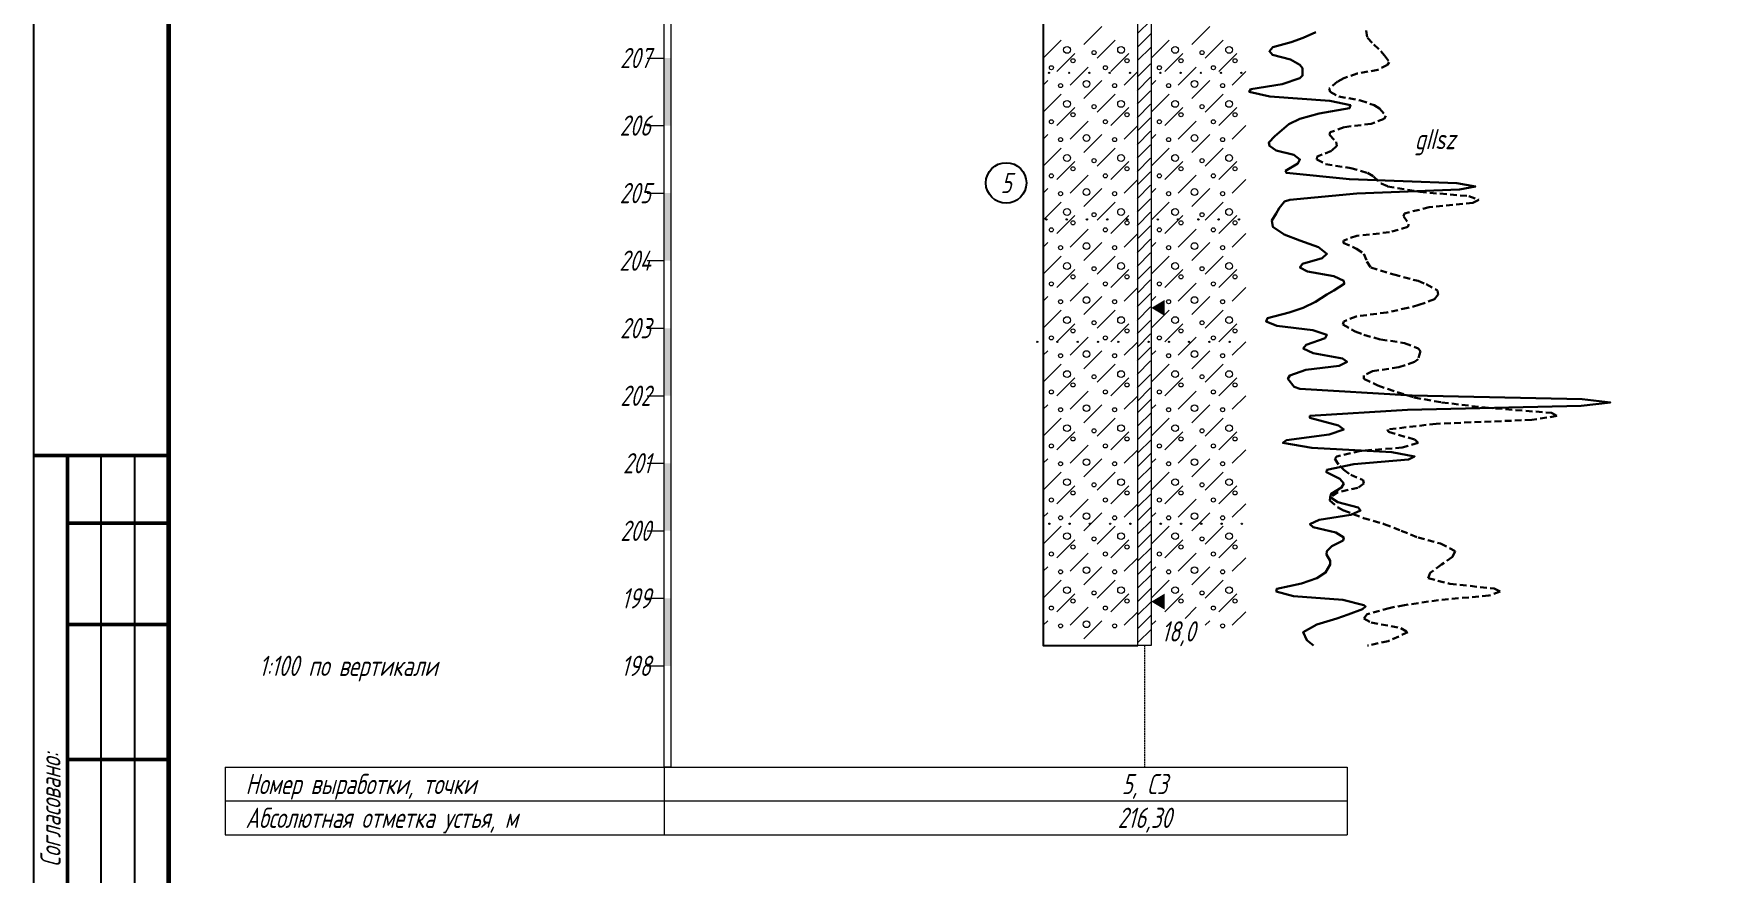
# Paper-space layout 'Геология' of a CAD drawing. Header units: millimetres. Extents: x 0 to 594, y 1 to 421.
# Drawn here: x 0 to 248.8, y 158.8 to 283.1 of the extents above; entities that cross this region are included whole.
import ezdxf
from ezdxf.enums import TextEntityAlignment as Align

# ---------------------------------------------------------------- set-up
doc = ezdxf.new("R2010")
doc.units = ezdxf.units.MM
doc.linetypes.add('DASH', pattern=[0.35, 0.25, -0.1])
doc.linetypes.add('SmallDash', pattern=[1.5, 1, -0.5])
for name, color, linetype, lineweight in [('!выноски_0.25', 185, 'Continuous', 25), ('Обозначения', 102, 'Continuous', 25), ('Основная', 134, 'Continuous', 70), ('ФОРМАТ', 7, 'Continuous', 50)]:
    doc.layers.add(name, color=color, linetype=linetype, lineweight=lineweight)
doc.styles.add('knv_text', font='simplex.shx', dxfattribs={"width": 0.7, "oblique": 15})
doc.styles.add('стиль3', font='simplex.shx', dxfattribs={"width": 0.7, "oblique": 15})

# ---------------------------------------------------------------- blocks, each defined once
blk = doc.blocks.new('*U296')
at = {"layer": 'Обозначения'}
blk.add_lwpolyline([(0, 0), (594, 0), (594, 420), (0, 420)], close=True, dxfattribs=at)
at = {"layer": 'Обозначения', "lineweight": 60}
blk.add_lwpolyline([(20, 5), (589, 5), (589, 415), (20, 415)], close=True, dxfattribs=at)

psp = doc.layouts.new('Геология')

# ---------------------------------------------------------------- linework, layer by layer
at = {"layer": '!выноски_0.25'}
for p, q in [((10, 155.641), (10, 220.641)), ((15, 155.641), (15, 220.641))]:
    psp.add_line(p, q, dxfattribs=at)
psp.add_circle((144.032, 261.016), 3, dxfattribs=at)
at = {"lineweight": 20}
for p, q in [((155.532, 281.516), (158.199, 284.183)), ((163.505, 283.131), (165.505, 285.131)), ((171.532, 281.516), (174.199, 284.183)), ((149.532, 279.516), (152.199, 282.183)), ((157.532, 279.516), (160.199, 282.183)), ((163.505, 281.131), (165.505, 283.131)), ((163.505, 279.131), (165.505, 281.131)), ((165.532, 279.516), (168.199, 282.183)), ((173.532, 279.516), (176.199, 282.183)), ((90.884, 279.516), (93.384, 279.516)), ((151.532, 277.516), (154.199, 280.183)), ((159.532, 277.516), (162.199, 280.183)), ((163.424, 276.671), (165.424, 278.671)), ((167.532, 277.516), (170.199, 280.183)), ((175.532, 277.516), (178.199, 280.183)), ((149.532, 275.516), (150.199, 276.183)), ((153.532, 275.516), (156.199, 278.183)), ((155.532, 273.516), (158.199, 276.183)), ((161.532, 275.516), (163.532, 277.516)), ((163.424, 274.671), (165.424, 276.671)), ((165.532, 275.516), (166.199, 276.183)), ((169.532, 275.516), (172.199, 278.183)), ((171.532, 273.516), (174.199, 276.183)), ((177.532, 275.516), (179.532, 277.516)), ((149.532, 271.516), (152.199, 274.183)), ((157.532, 271.516), (160.199, 274.183)), ((163.424, 272.671), (165.424, 274.671)), ((165.532, 271.516), (168.199, 274.183)), ((173.532, 271.516), (176.199, 274.183)), ((151.532, 269.516), (154.199, 272.183)), ((159.532, 269.516), (162.199, 272.183)), ((163.424, 270.671), (165.424, 272.671)), ((167.532, 269.516), (170.199, 272.183)), ((175.532, 269.516), (178.199, 272.183)), ((90.884, 269.516), (93.384, 269.516)), ((153.532, 267.516), (156.199, 270.183)), ((161.532, 267.516), (163.532, 269.516)), ((163.424, 268.671), (165.424, 270.671)), ((169.532, 267.516), (172.199, 270.183)), ((177.532, 267.516), (179.532, 269.516)), ((149.532, 267.516), (150.199, 268.183)), ((155.532, 265.516), (158.199, 268.183)), ((163.424, 266.671), (165.424, 268.671)), ((163.424, 264.671), (165.424, 266.671)), ((165.532, 267.516), (166.199, 268.183)), ((171.532, 265.516), (174.199, 268.183)), ((149.532, 263.516), (152.199, 266.183)), ((151.532, 261.516), (154.199, 264.183)), ((157.532, 263.516), (160.199, 266.183)), ((159.532, 261.516), (162.199, 264.183)), ((163.424, 262.671), (165.424, 264.671)), ((165.532, 263.516), (168.199, 266.183)), ((167.532, 261.516), (170.199, 264.183)), ((173.532, 263.516), (176.199, 266.183)), ((175.532, 261.516), (178.199, 264.183)), ((153.532, 259.516), (156.199, 262.183)), ((161.532, 259.516), (163.532, 261.516)), ((163.424, 260.671), (165.424, 262.671)), ((169.532, 259.516), (172.199, 262.183)), ((177.532, 259.516), (179.532, 261.516)), ((90.884, 259.516), (93.384, 259.516)), ((149.532, 259.516), (150.199, 260.183)), ((155.532, 257.516), (158.199, 260.183)), ((163.424, 258.671), (165.424, 260.671)), ((165.532, 259.516), (166.199, 260.183)), ((171.532, 257.516), (174.199, 260.183)), ((149.532, 255.516), (152.199, 258.183)), ((157.532, 255.516), (160.199, 258.183)), ((163.424, 256.671), (165.424, 258.671)), ((163.424, 254.671), (165.424, 256.671)), ((165.532, 255.516), (168.199, 258.183)), ((173.532, 255.516), (176.199, 258.183)), ((151.532, 253.516), (154.199, 256.183)), ((153.532, 251.516), (156.199, 254.183)), ((159.532, 253.516), (162.199, 256.183)), ((163.424, 252.671), (165.424, 254.671)), ((167.532, 253.516), (170.199, 256.183)), ((169.532, 251.516), (172.199, 254.183)), ((175.532, 253.516), (178.199, 256.183)), ((149.532, 251.516), (150.199, 252.183)), ((155.532, 249.516), (158.199, 252.183)), ((161.532, 251.516), (163.532, 253.516)), ((163.424, 250.671), (165.424, 252.671)), ((165.532, 251.516), (166.199, 252.183)), ((171.532, 249.516), (174.199, 252.183)), ((177.532, 251.516), (179.532, 253.516)), ((90.884, 249.516), (93.384, 249.516)), ((149.532, 247.516), (152.199, 250.183)), ((157.532, 247.516), (160.199, 250.183)), ((163.424, 248.671), (165.424, 250.671)), ((165.532, 247.516), (168.199, 250.183)), ((173.532, 247.516), (176.199, 250.183)), ((151.532, 245.516), (154.199, 248.183)), ((159.532, 245.516), (162.199, 248.183)), ((163.424, 246.671), (165.424, 248.671)), ((163.424, 244.671), (165.424, 246.671)), ((167.532, 245.516), (170.199, 248.183)), ((175.532, 245.516), (178.199, 248.183)), ((149.532, 243.516), (150.199, 244.183)), ((153.532, 243.516), (156.199, 246.183)), ((155.532, 241.516), (158.199, 244.183)), ((161.532, 243.516), (163.532, 245.516)), ((163.424, 242.671), (165.424, 244.671)), ((165.532, 243.516), (166.199, 244.183)), ((169.532, 243.516), (172.199, 246.183)), ((171.532, 241.516), (174.199, 244.183)), ((177.532, 243.516), (179.532, 245.516)), ((149.532, 239.516), (152.199, 242.183)), ((157.532, 239.516), (160.199, 242.183)), ((163.424, 240.671), (165.424, 242.671)), ((165.532, 239.516), (168.199, 242.183)), ((173.532, 239.516), (176.199, 242.183)), ((90.884, 239.516), (93.384, 239.516)), ((151.532, 237.516), (154.199, 240.183)), ((159.532, 237.516), (162.199, 240.183)), ((163.424, 238.671), (165.424, 240.671)), ((167.532, 237.516), (170.199, 240.183)), ((175.532, 237.516), (178.199, 240.183)), ((153.532, 235.516), (156.199, 238.183)), ((161.532, 235.516), (163.532, 237.516)), ((163.424, 236.671), (165.424, 238.671)), ((163.424, 234.671), (165.424, 236.671)), ((169.532, 235.516), (172.199, 238.183)), ((177.532, 235.516), (179.532, 237.516)), ((149.532, 235.516), (150.199, 236.183)), ((149.532, 231.516), (152.199, 234.183)), ((155.532, 233.516), (158.199, 236.183)), ((157.532, 231.516), (160.199, 234.183)), ((163.424, 232.671), (165.424, 234.671)), ((165.532, 235.516), (166.199, 236.183)), ((165.532, 231.516), (168.199, 234.183)), ((171.532, 233.516), (174.199, 236.183)), ((173.532, 231.516), (176.199, 234.183)), ((151.532, 229.516), (154.199, 232.183)), ((159.532, 229.516), (162.199, 232.183)), ((163.424, 230.671), (165.424, 232.671)), ((167.532, 229.516), (170.199, 232.183)), ((175.532, 229.516), (178.199, 232.183)), ((90.884, 229.516), (93.384, 229.516)), ((153.532, 227.516), (156.199, 230.183)), ((161.532, 227.516), (163.532, 229.516)), ((163.424, 228.671), (165.424, 230.671)), ((163.557, 227.05), (165.557, 229.05)), ((169.532, 227.516), (172.199, 230.183)), ((177.532, 227.516), (179.532, 229.516)), ((149.532, 227.516), (150.199, 228.183)), ((155.532, 225.516), (158.199, 228.183)), ((163.557, 225.05), (165.557, 227.05)), ((165.532, 227.516), (166.199, 228.183)), ((171.532, 225.516), (174.199, 228.183)), ((149.532, 223.516), (152.199, 226.183)), ((151.532, 221.516), (154.199, 224.183)), ((157.532, 223.516), (160.199, 226.183)), ((159.532, 221.516), (162.199, 224.183)), ((163.557, 223.05), (165.557, 225.05)), ((165.532, 223.516), (168.199, 226.183)), ((167.532, 221.516), (170.199, 224.183)), ((173.532, 223.516), (176.199, 226.183)), ((175.532, 221.516), (178.199, 224.183)), ((153.532, 219.516), (156.199, 222.183)), ((161.532, 219.516), (163.532, 221.516)), ((163.557, 221.05), (165.557, 223.05)), ((169.532, 219.516), (172.199, 222.183)), ((177.532, 219.516), (179.532, 221.516)), ((90.884, 219.516), (93.384, 219.516)), ((149.532, 219.516), (150.199, 220.183)), ((155.532, 217.516), (158.199, 220.183)), ((163.557, 219.05), (165.557, 221.05)), ((163.557, 217.05), (165.557, 219.05)), ((165.532, 219.516), (166.199, 220.183)), ((171.532, 217.516), (174.199, 220.183)), ((149.532, 215.516), (152.199, 218.183)), ((157.532, 215.516), (160.199, 218.183)), ((163.557, 215.05), (165.557, 217.05)), ((165.532, 215.516), (168.199, 218.183)), ((173.532, 215.516), (176.199, 218.183)), ((151.532, 213.516), (154.199, 216.183)), ((153.532, 211.516), (156.199, 214.183)), ((159.532, 213.516), (162.199, 216.183)), ((163.557, 213.05), (165.557, 215.05)), ((167.532, 213.516), (170.199, 216.183)), ((169.532, 211.516), (172.199, 214.183)), ((175.532, 213.516), (178.199, 216.183)), ((149.532, 211.516), (150.199, 212.183)), ((155.532, 209.516), (158.199, 212.183)), ((161.532, 211.516), (163.532, 213.516)), ((163.557, 211.05), (165.557, 213.05)), ((165.532, 211.516), (166.199, 212.183)), ((171.532, 209.516), (174.199, 212.183)), ((177.532, 211.516), (179.532, 213.516)), ((90.884, 209.516), (93.384, 209.516)), ((149.532, 207.516), (152.199, 210.183)), ((157.532, 207.516), (160.199, 210.183)), ((163.557, 209.05), (165.557, 211.05)), ((163.557, 207.05), (165.557, 209.05)), ((165.532, 207.516), (168.199, 210.183)), ((173.532, 207.516), (176.199, 210.183)), ((151.532, 205.516), (154.199, 208.183)), ((159.532, 205.516), (162.199, 208.183)), ((163.557, 205.05), (165.557, 207.05)), ((167.532, 205.516), (170.199, 208.183)), ((175.532, 205.516), (178.199, 208.183)), ((149.532, 203.516), (150.199, 204.183)), ((153.532, 203.516), (156.199, 206.183)), ((155.532, 201.516), (158.199, 204.183)), ((161.532, 203.516), (163.532, 205.516)), ((163.557, 203.05), (165.557, 205.05)), ((165.532, 203.516), (166.199, 204.183)), ((169.532, 203.516), (172.199, 206.183)), ((171.532, 201.516), (174.199, 204.183)), ((177.532, 203.516), (179.532, 205.516)), ((149.532, 199.516), (152.199, 202.183)), ((157.532, 199.516), (160.199, 202.183)), ((163.557, 201.05), (165.557, 203.05)), ((165.532, 199.516), (168.199, 202.183)), ((173.532, 199.516), (176.199, 202.183)), ((90.884, 199.516), (93.384, 199.516)), ((151.532, 197.516), (154.199, 200.183)), ((159.532, 197.516), (162.199, 200.183)), ((163.557, 199.05), (165.557, 201.05)), ((163.557, 197.05), (165.557, 199.05)), ((167.532, 197.516), (170.199, 200.183)), ((175.532, 197.516), (178.199, 200.183)), ((153.532, 195.516), (156.199, 198.183)), ((161.532, 195.516), (163.532, 197.516)), ((163.557, 195.05), (165.557, 197.05)), ((170.532, 196.516), (172.199, 198.183)), ((177.532, 195.516), (179.532, 197.516)), ((149.532, 195.516), (150.199, 196.183)), ((155.532, 193.516), (158.199, 196.183)), ((163.557, 192.949), (165.557, 194.949)), ((165.532, 195.516), (166.199, 196.183)), ((173.532, 195.516), (174.199, 196.183)), ((90.884, 189.516), (93.384, 189.516)), ((28.384, 174.516), (28.384, 164.516)), ((28.384, 174.516), (194.532, 174.516)), ((93.384, 174.516), (93.384, 164.516)), ((194.532, 174.516), (194.532, 164.516)), ((28.384, 169.516), (194.532, 169.516)), ((28.384, 164.516), (194.532, 164.516))]:
    psp.add_line(p, q, dxfattribs=at)
at = {"linetype": 'DASH', "lineweight": 20}
psp.add_line((164.532, 192.516), (164.532, 174.516), dxfattribs=at)
at = {"lineweight": 20}
for points in [[(93.384, 379.516), (94.384, 379.516), (94.384, 174.516), (93.384, 174.516), (93.384, 379.516)], [(163.532, 372.516), (165.532, 372.516), (165.532, 192.516), (163.532, 192.516), (163.532, 372.516)]]:
    psp.add_lwpolyline(points, dxfattribs=at)
at = {"lineweight": 30}
psp.add_lwpolyline([(189.902, 283.354), (188.032, 282.516), (186.258, 281.845), (183.531, 281.101), (183.032, 280.516), (183.46, 280), (186.137, 279.294), (187.532, 278.516), (187.914, 278.017), (187.948, 276.92), (187.532, 276.516), (184.923, 275.628), (180.248, 274.891), (180.032, 274.516), (183.073, 273.832), (191.991, 273.2), (195.032, 272.516), (194.901, 272.109), (190.395, 271.309), (187.532, 270.516), (185.906, 269.721), (184.532, 268.516), (183.838, 267.953), (182.924, 266.997), (183.032, 266.516), (184.043, 265.823), (186.634, 265.178), (187.532, 264.516), (187.245, 263.921), (185.407, 262.803), (185.532, 262.516), (194.872, 261.579), (210.765, 260.999), (213.532, 260.516), (211.169, 260.04), (195.99, 259.454), (186.032, 258.516), (185.242, 258.288), (184.457, 257.29), (184.032, 256.516), (183.377, 255.436), (183.532, 254.516), (185.231, 253.378), (187.532, 252.516), (190.282, 251.516), (191.532, 250.516), (190.837, 249.893), (187.948, 249.023), (187.532, 248.516), (188.675, 247.886), (192.549, 247.233), (194.032, 246.516), (194.098, 246.058), (192.573, 245.112), (191.532, 244.516), (189.843, 243.404), (188.032, 242.516), (185.953, 241.813), (182.73, 240.99), (182.532, 240.516), (184.121, 239.883), (189.469, 239.244), (191.532, 238.516), (191.26, 238.051), (188.461, 237.057), (188.032, 236.516), (189.507, 235.797), (193.834, 235.021), (194.532, 234.516), (193.349, 233.948), (188.429, 233.326), (186.032, 232.516), (185.766, 232.03), (186.672, 230.809), (187.532, 230.516), (204.169, 229.546), (229.352, 228.991), (233.532, 228.516), (229.212, 228.04), (203.47, 227.443), (189.032, 226.516), (189.018, 226.216), (193.262, 225.109), (194.032, 224.516), (191.857, 223.761), (185.552, 222.921), (185.032, 222.516), (189.312, 221.798), (201.167, 221.142), (204.532, 220.516), (203.645, 220.091), (195.528, 219.394), (191.532, 218.516), (191.47, 218.188), (193.441, 217.221), (194.032, 216.516), (193.705, 215.91), (192.169, 215.004), (192.032, 214.516), (193.152, 213.777), (196.186, 212.977), (196.532, 212.516), (195.077, 211.853), (190.386, 211.155), (189.032, 210.516), (189.487, 210.034), (192.848, 209.242), (194.032, 208.516), (193.924, 208.06), (192.245, 207.237), (191.532, 206.516), (191.489, 205.992), (192.032, 205.074), (192.032, 204.516), (191.333, 203.314), (190.032, 202.516), (187.769, 201.712), (184.101, 200.908), (184.032, 200.516), (186.588, 199.844), (193.916, 199.268), (197.032, 198.516), (197.272, 198.322), (196.806, 197.899), (194.679, 197.14), (193.032, 196.516), (190.058, 195.618), (188.032, 194.516), (188.543, 193.299), (189.532, 192.516)], dxfattribs=at)
at = {"linetype": 'SmallDash', "lineweight": 30}
psp.add_lwpolyline([(197.338, 283.578), (197.532, 282.516), (198.489, 281.501), (199.532, 280.516), (200.063, 279.901), (200.756, 278.913), (200.532, 278.516), (199.065, 277.767), (196.023, 277.213), (194.032, 276.516), (193.1, 276.038), (191.89, 274.994), (192.032, 274.516), (193.307, 273.813), (196.506, 273.247), (198.532, 272.516), (199.326, 272.042), (200.268, 270.949), (200.032, 270.516), (198.117, 269.777), (194.093, 269.276), (192.032, 268.516), (191.927, 268.131), (192.932, 267.091), (193.032, 266.516), (192.203, 265.772), (190.113, 264.923), (190.032, 264.516), (191.348, 263.819), (195.064, 263.213), (197.532, 262.516), (198.461, 261.995), (199.57, 260.916), (200.532, 260.516), (205.298, 259.691), (212.55, 259.07), (214.032, 258.516), (213.174, 258.061), (206.7, 257.414), (203.032, 256.516), (202.876, 256.121), (203.671, 254.933), (203.532, 254.516), (200.815, 253.713), (195.994, 253.212), (194.032, 252.516), (193.956, 252.149), (195.919, 251.273), (197.032, 250.516), (197.467, 249.405), (198.032, 248.516), (201.426, 247.444), (205.032, 246.516), (206.244, 246.043), (207.93, 245.092), (208.032, 244.516), (207.477, 243.811), (205.168, 242.95), (203.532, 242.516), (200.422, 241.849), (195.863, 241.257), (194.032, 240.516), (193.894, 240.061), (195.734, 239.009), (197.032, 238.516), (199.475, 237.841), (203.055, 237.308), (205.032, 236.516), (205.388, 236.094), (205.07, 234.949), (204.532, 234.516), (202.212, 233.722), (198.315, 233.162), (197.032, 232.516), (197.025, 232.007), (199.093, 231.009), (200.532, 230.516), (204.456, 229.256), (208.532, 228.516), (214.994, 227.748), (224.793, 226.981), (225.582, 226.516), (221.874, 225.937), (207.736, 225.367), (200.532, 224.516), (200.677, 224.146), (204.548, 223.026), (205.032, 222.516), (202.684, 221.84), (196.492, 221.341), (193.032, 220.516), (192.72, 220.18), (193.433, 219.108), (194.032, 218.516), (195.078, 217.796), (196.906, 216.993), (197.032, 216.516), (196.136, 215.883), (193.144, 215.213), (192.032, 214.516), (191.953, 214), (193.125, 212.992), (194.032, 212.516), (196.954, 211.403), (200.032, 210.516), (202.537, 209.53), (205.032, 208.516), (208.365, 207.631), (210.532, 206.516), (210.121, 205.647), (208.532, 204.516), (206.821, 203.296), (206.532, 202.516), (209.749, 201.656), (216.319, 200.969), (217.182, 200.516), (215.533, 199.919), (208.049, 199.253), (203.032, 198.516), (200.774, 198.08), (197.484, 197.149), (197.032, 196.516), (198.084, 195.912), (202.48, 195.12), (203.532, 194.516), (200.614, 193.161), (197.532, 192.516)], dxfattribs=at)
at = {"lineweight": 20}
for centre, radius in [((153.052, 280.716), 0.5), ((161.052, 280.716), 0.5), ((169.052, 280.716), 0.5), ((177.052, 280.716), 0.5), ((153.932, 279.116), 0.3), ((157.052, 280.316), 0.3), ((161.932, 279.116), 0.3), ((169.932, 279.116), 0.3), ((173.052, 280.316), 0.3), ((177.932, 279.116), 0.3), ((150.37, 277.325), 0.1), ((150.732, 278.076), 0.3), ((153.37, 277.325), 0.1), ((155.932, 275.676), 0.5), ((156.37, 277.325), 0.1), ((158.732, 278.076), 0.3), ((159.37, 277.325), 0.1), ((162.37, 277.325), 0.1), ((166.732, 278.076), 0.3), ((166.87, 277.325), 0.1), ((169.87, 277.325), 0.1), ((171.932, 275.676), 0.5), ((172.87, 277.325), 0.1), ((174.732, 278.076), 0.3), ((175.87, 277.325), 0.1), ((178.87, 277.325), 0.1), ((152.092, 275.436), 0.3), ((160.092, 275.436), 0.3), ((168.092, 275.436), 0.3), ((176.092, 275.436), 0.3), ((153.052, 272.716), 0.5), ((153.932, 271.116), 0.3), ((157.052, 272.316), 0.3), ((161.052, 272.716), 0.5), ((161.932, 271.116), 0.3), ((169.052, 272.716), 0.5), ((169.932, 271.116), 0.3), ((173.052, 272.316), 0.3), ((177.052, 272.716), 0.5), ((177.932, 271.116), 0.3), ((150.732, 270.076), 0.3), ((158.732, 270.076), 0.3), ((166.732, 270.076), 0.3), ((174.732, 270.076), 0.3), ((152.092, 267.436), 0.3), ((155.932, 267.676), 0.5), ((160.092, 267.436), 0.3), ((168.092, 267.436), 0.3), ((171.932, 267.676), 0.5), ((176.092, 267.436), 0.3), ((153.052, 264.716), 0.5), ((157.052, 264.316), 0.3), ((161.052, 264.716), 0.5), ((169.052, 264.716), 0.5), ((173.052, 264.316), 0.3), ((177.052, 264.716), 0.5), ((150.732, 262.076), 0.3), ((153.932, 263.116), 0.3), ((158.732, 262.076), 0.3), ((161.932, 263.116), 0.3), ((166.732, 262.076), 0.3), ((169.932, 263.116), 0.3), ((174.732, 262.076), 0.3), ((177.932, 263.116), 0.3), ((152.092, 259.436), 0.3), ((155.932, 259.676), 0.5), ((160.092, 259.436), 0.3), ((168.092, 259.436), 0.3), ((171.932, 259.676), 0.5), ((176.092, 259.436), 0.3), ((153.052, 256.716), 0.5), ((157.052, 256.316), 0.3), ((161.052, 256.716), 0.5), ((169.052, 256.716), 0.5), ((173.052, 256.316), 0.3), ((177.052, 256.716), 0.5), ((150.002, 255.615), 0.1), ((150.732, 254.076), 0.3), ((153.002, 255.615), 0.1), ((153.932, 255.116), 0.3), ((156.002, 255.615), 0.1), ((158.732, 254.076), 0.3), ((159.002, 255.615), 0.1), ((161.932, 255.116), 0.3), ((162.002, 255.615), 0.1), ((166.502, 255.615), 0.1), ((166.732, 254.076), 0.3), ((169.502, 255.615), 0.1), ((169.932, 255.116), 0.3), ((172.502, 255.615), 0.1), ((174.732, 254.076), 0.3), ((175.502, 255.615), 0.1), ((177.932, 255.116), 0.3), ((178.502, 255.615), 0.1), ((152.092, 251.436), 0.3), ((155.932, 251.676), 0.5), ((160.092, 251.436), 0.3), ((168.092, 251.436), 0.3), ((171.932, 251.676), 0.5), ((176.092, 251.436), 0.3), ((153.052, 248.716), 0.5), ((161.052, 248.716), 0.5), ((169.052, 248.716), 0.5), ((177.052, 248.716), 0.5), ((150.732, 246.076), 0.3), ((153.932, 247.116), 0.3), ((157.052, 248.316), 0.3), ((158.732, 246.076), 0.3), ((161.932, 247.116), 0.3), ((166.732, 246.076), 0.3), ((169.932, 247.116), 0.3), ((173.052, 248.316), 0.3), ((174.732, 246.076), 0.3), ((177.932, 247.116), 0.3), ((155.932, 243.676), 0.5), ((171.932, 243.676), 0.5), ((152.092, 243.436), 0.3), ((160.092, 243.436), 0.3), ((168.092, 243.436), 0.3), ((176.092, 243.436), 0.3), ((153.052, 240.716), 0.5), ((153.932, 239.116), 0.3), ((157.052, 240.316), 0.3), ((161.052, 240.716), 0.5), ((161.932, 239.116), 0.3), ((169.052, 240.716), 0.5), ((169.932, 239.116), 0.3), ((173.052, 240.316), 0.3), ((177.052, 240.716), 0.5), ((177.932, 239.116), 0.3), ((148.635, 237.495), 0.1), ((150.732, 238.076), 0.3), ((151.635, 237.495), 0.1), ((154.635, 237.495), 0.1), ((157.635, 237.495), 0.1), ((158.732, 238.076), 0.3), ((160.635, 237.495), 0.1), ((165.135, 237.495), 0.1), ((166.732, 238.076), 0.3), ((168.135, 237.495), 0.1), ((171.135, 237.495), 0.1), ((174.135, 237.495), 0.1), ((174.732, 238.076), 0.3), ((177.135, 237.495), 0.1), ((152.092, 235.436), 0.3), ((155.932, 235.676), 0.5), ((160.092, 235.436), 0.3), ((168.092, 235.436), 0.3), ((171.932, 235.676), 0.5), ((176.092, 235.436), 0.3), ((153.052, 232.716), 0.5), ((153.932, 231.116), 0.3), ((157.052, 232.316), 0.3), ((161.052, 232.716), 0.5), ((161.932, 231.116), 0.3), ((169.052, 232.716), 0.5), ((169.932, 231.116), 0.3), ((173.052, 232.316), 0.3), ((177.052, 232.716), 0.5), ((177.932, 231.116), 0.3), ((150.732, 230.076), 0.3), ((158.732, 230.076), 0.3), ((166.732, 230.076), 0.3), ((174.732, 230.076), 0.3), ((152.092, 227.436), 0.3), ((155.932, 227.676), 0.5), ((160.092, 227.436), 0.3), ((168.092, 227.436), 0.3), ((171.932, 227.676), 0.5), ((176.092, 227.436), 0.3), ((153.052, 224.716), 0.5), ((157.052, 224.316), 0.3), ((161.052, 224.716), 0.5), ((169.052, 224.716), 0.5), ((173.052, 224.316), 0.3), ((177.052, 224.716), 0.5), ((150.732, 222.076), 0.3), ((153.932, 223.116), 0.3), ((158.732, 222.076), 0.3), ((161.932, 223.116), 0.3), ((166.732, 222.076), 0.3), ((169.932, 223.116), 0.3), ((174.732, 222.076), 0.3), ((177.932, 223.116), 0.3), ((152.092, 219.436), 0.3), ((155.932, 219.676), 0.5), ((160.092, 219.436), 0.3), ((168.092, 219.436), 0.3), ((171.932, 219.676), 0.5), ((176.092, 219.436), 0.3), ((153.052, 216.716), 0.5), ((157.052, 216.316), 0.3), ((161.052, 216.716), 0.5), ((169.052, 216.716), 0.5), ((173.052, 216.316), 0.3), ((177.052, 216.716), 0.5), ((150.732, 214.076), 0.3), ((153.932, 215.116), 0.3), ((158.732, 214.076), 0.3), ((161.932, 215.116), 0.3), ((166.732, 214.076), 0.3), ((169.932, 215.116), 0.3), ((174.732, 214.076), 0.3), ((177.932, 215.116), 0.3), ((152.092, 211.436), 0.3), ((155.932, 211.676), 0.5), ((160.092, 211.436), 0.3), ((168.092, 211.436), 0.3), ((171.932, 211.676), 0.5), ((176.092, 211.436), 0.3), ((150.438, 210.553), 0.1), ((153.052, 208.716), 0.5), ((153.438, 210.553), 0.1), ((156.438, 210.553), 0.1), ((159.438, 210.553), 0.1), ((161.052, 208.716), 0.5), ((162.438, 210.553), 0.1), ((166.938, 210.553), 0.1), ((169.052, 208.716), 0.5), ((169.938, 210.553), 0.1), ((172.938, 210.553), 0.1), ((175.938, 210.553), 0.1), ((177.052, 208.716), 0.5), ((178.938, 210.553), 0.1), ((153.932, 207.116), 0.3), ((157.052, 208.316), 0.3), ((161.932, 207.116), 0.3), ((169.932, 207.116), 0.3), ((173.052, 208.316), 0.3), ((177.932, 207.116), 0.3), ((150.732, 206.076), 0.3), ((155.932, 203.676), 0.5), ((158.732, 206.076), 0.3), ((166.732, 206.076), 0.3), ((171.932, 203.676), 0.5), ((174.732, 206.076), 0.3), ((152.092, 203.436), 0.3), ((160.092, 203.436), 0.3), ((168.092, 203.436), 0.3), ((176.092, 203.436), 0.3), ((153.052, 200.716), 0.5), ((153.932, 199.116), 0.3), ((157.052, 200.316), 0.3), ((161.052, 200.716), 0.5), ((161.932, 199.116), 0.3), ((169.052, 200.716), 0.5), ((169.932, 199.116), 0.3), ((173.052, 200.316), 0.3), ((177.052, 200.716), 0.5), ((177.932, 199.116), 0.3), ((150.732, 198.076), 0.3), ((158.732, 198.076), 0.3), ((174.732, 198.076), 0.3), ((152.092, 195.436), 0.3), ((155.932, 195.676), 0.5), ((160.092, 195.436), 0.3), ((176.092, 195.436), 0.3)]:
    psp.add_circle(centre, radius, dxfattribs=at)
at = {"color": 0}
for points in [[(93.384, 279.516), (94.384, 279.516), (93.384, 269.516), (94.384, 269.516)], [(93.384, 259.516), (94.384, 259.516), (93.384, 249.516), (94.384, 249.516)], [(165.532, 242.516), (167.532, 243.716), (167.532, 241.316)], [(93.384, 239.516), (94.384, 239.516), (93.384, 229.516), (94.384, 229.516)], [(93.384, 219.516), (94.384, 219.516), (93.384, 209.516), (94.384, 209.516)], [(93.384, 199.516), (94.384, 199.516), (93.384, 189.516), (94.384, 189.516)], [(165.532, 199.025), (167.532, 200.225), (167.532, 197.825)]]:
    psp.add_solid(points, dxfattribs=at)
at = {"layer": 'Обозначения'}
psp.add_lwpolyline([(149.532, 372.516), (149.532, 192.516), (163.532, 192.516)], dxfattribs=at)
at = {"layer": 'ФОРМАТ'}
for p, q in [((20, 220.641), (0, 220.641)), ((5, 155.641), (5, 220.641)), ((20, 210.641), (5, 210.641)), ((20, 195.641), (5, 195.641)), ((20, 175.641), (5, 175.641))]:
    psp.add_line(p, q, dxfattribs=at)

# ---------------------------------------------------------------- block references
at = {"layer": 'Основная'}
psp.add_blockref('*U296', (0, 0.641), dxfattribs=at)

# ---------------------------------------------------------------- texts
at = {"layer": '!выноски_0.25', "style": 'knv_text', "oblique": 15, "width": 0.7}
for s, p in [('207', (91.384, 279.516)), ('206', (91.384, 269.516)), ('205', (91.384, 259.516)), ('204', (91.384, 249.516)), ('203', (91.384, 239.516)), ('202', (91.384, 229.516)), ('201', (91.384, 219.516)), ('200', (91.384, 209.516)), ('199', (91.384, 199.516)), ('198', (91.384, 189.516))]:
    psp.add_text(s, height=3, dxfattribs=at).set_placement(p, align=Align.MIDDLE_RIGHT)
for s, p in [('gIIsz', (204.532, 267.516)), ('1:100 по вертикали', (33.384, 189.516)), ('Номер выработки, точки', (31.384, 172.016)), ('Абсолютная отметка устья, м', (31.384, 167.016))]:
    psp.add_text(s, height=3, dxfattribs=at).set_placement(p, align=Align.MIDDLE_LEFT)
for s, p in [('5', (144.032, 261.016)), ('5, СЗ', (164.532, 172.016)), ('216,30', (164.532, 167.016))]:
    psp.add_text(s, height=3, dxfattribs=at).set_placement(p, align=Align.MIDDLE_CENTER)
psp.add_text('18,0', height=3, dxfattribs=at).set_placement((167.032, 192.216), align=Align.BOTTOM_LEFT)
at = {"layer": '!выноски_0.25', "style": 'стиль3', "oblique": 15, "width": 0.7}
psp.add_text('Согласовано:', height=3, rotation=90, dxfattribs=at).set_placement((4, 168.171), align=Align.CENTER)

doc.saveas('drawing.dxf')
